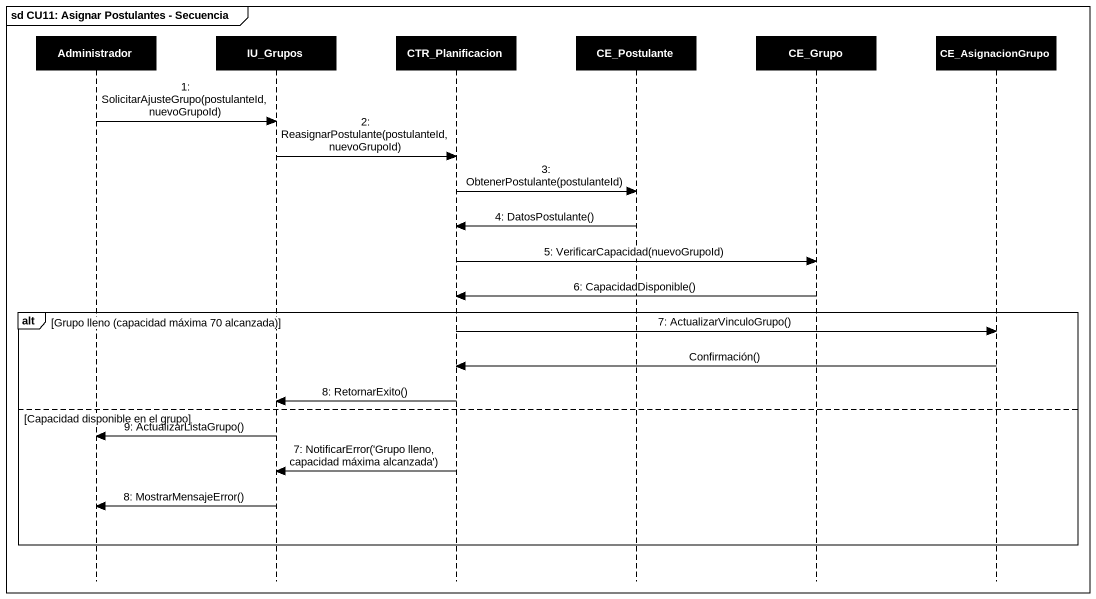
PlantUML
@startuml
mainframe sd CU11: Asignar Postulantes - Secuencia
hide footbox
participant Administrador #000000
participant IU_Grupos #000000
participant CTR_Planificacion #000000
participant CE_Postulante #000000
participant CE_Grupo #000000
participant CE_AsignacionGrupo #000000

Administrador -> IU_Grupos : 1: SolicitarAjusteGrupo(postulanteId, nuevoGrupoId)
IU_Grupos -> CTR_Planificacion : 2: ReasignarPostulante(postulanteId, nuevoGrupoId)
CTR_Planificacion -> CE_Postulante : 3: ObtenerPostulante(postulanteId)
CE_Postulante -> CTR_Planificacion : 4: DatosPostulante()
CTR_Planificacion -> CE_Grupo : 5: VerificarCapacidad(nuevoGrupoId)
CE_Grupo -> CTR_Planificacion : 6: CapacidadDisponible()
alt Grupo lleno (capacidad máxima 70 alcanzada)
  CTR_Planificacion -> CE_AsignacionGrupo : 7: ActualizarVinculoGrupo()
  CE_AsignacionGrupo -> CTR_Planificacion : Confirmación()
  CTR_Planificacion -> IU_Grupos : 8: RetornarExito()
else Capacidad disponible en el grupo
  IU_Grupos -> Administrador : 9: ActualizarListaGrupo()
  CTR_Planificacion -> IU_Grupos : 7: NotificarError('Grupo lleno, capacidad máxima alcanzada')
  IU_Grupos -> Administrador : 8: MostrarMensajeError()
end
@enduml
